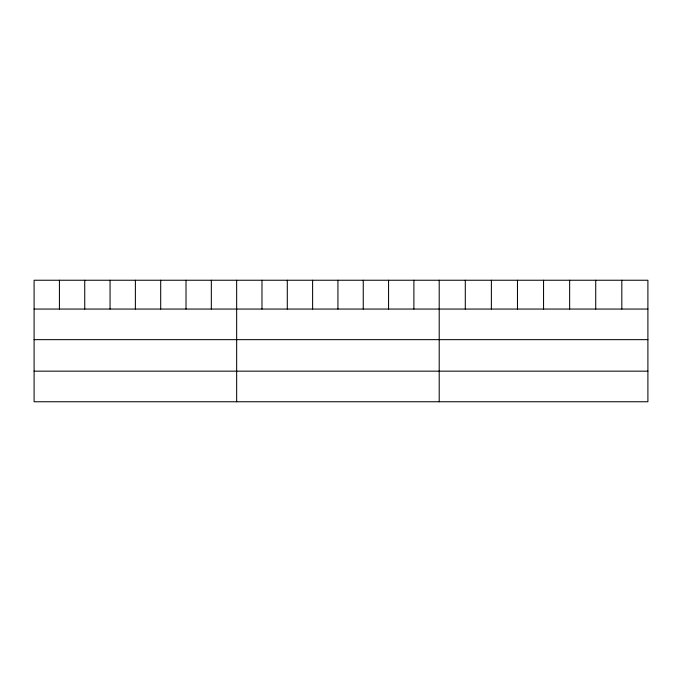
<?xml version="1.0" encoding="UTF-8"?>
<svg xmlns="http://www.w3.org/2000/svg" width="682" height="682" viewBox="0 0 682 682"><rect width="100%" height="100%" fill="white"/><g stroke="black" fill="none" stroke-linecap="round" stroke-linejoin="round"><path stroke-width="1.02" d="M647.9 309.057L647.9 401.758L34.1 401.758L34.1 280.242L647.9 280.242L647.9 309.057L34.1 309.057M34.1 339.645L647.9 339.645M34.1 371.161L647.9 371.161M621.813 280.242L621.813 309.057M595.727 280.242L595.727 309.057M569.641 280.242L569.641 309.057M543.554 280.242L543.554 309.057M517.467 280.242L517.467 309.057M491.381 280.242L491.381 309.057M465.294 280.242L465.294 309.057M439.208 280.242L439.208 401.758M413.889 280.242L413.889 309.057M388.57 280.242L388.57 309.057M363.25 280.242L363.25 309.057M337.931 280.242L337.931 309.057M312.612 280.242L312.612 309.057M287.293 280.242L287.293 309.057M261.973 280.242L261.973 309.057M236.654 280.242L236.654 401.758M211.335 280.242L211.335 309.057M186.016 280.242L186.016 309.057M160.696 280.242L160.696 309.057M135.377 280.242L135.377 309.057M110.058 280.242L110.058 309.057M84.739 280.242L84.739 309.057M59.419 280.242L59.419 309.057"/></g></svg>
